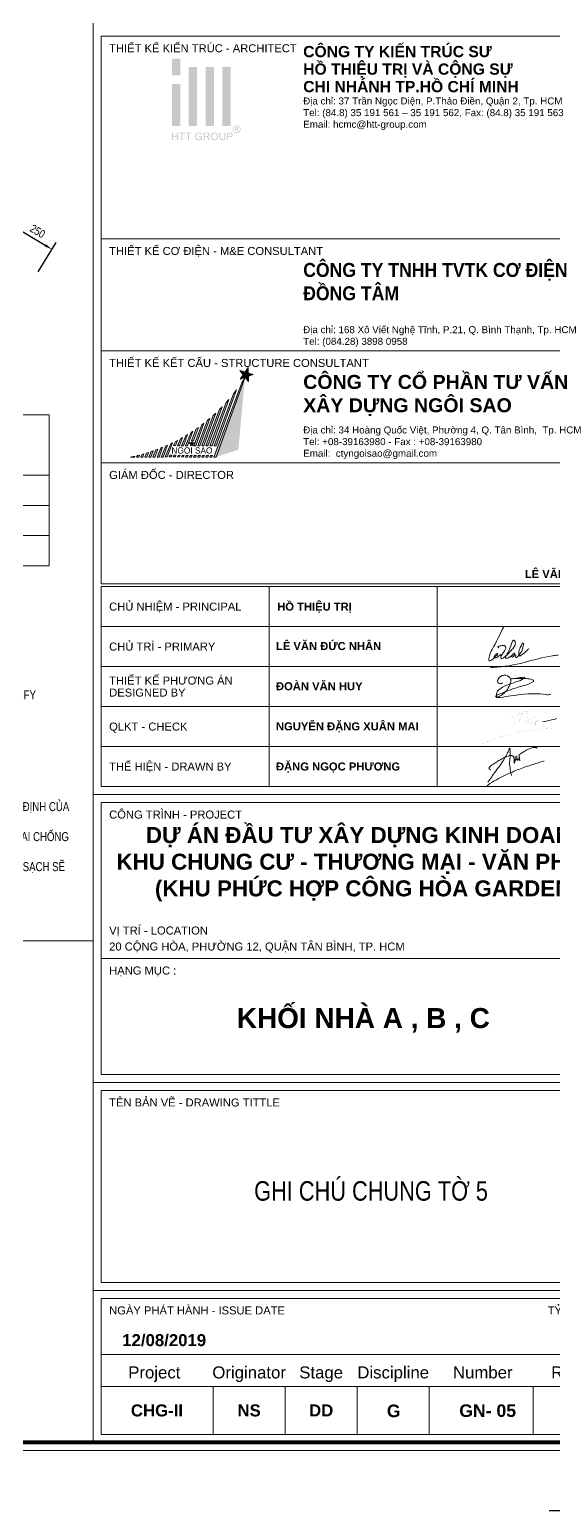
# Model space of a CAD drawing. Header units: millimetres. Extents: x -88960 to 836140, y 175458 to 320791.
# Drawn here: x 314553 to 327642, y 175458 to 212486 of the extents above; entities that cross this region are included whole.
import ezdxf
from ezdxf.enums import TextEntityAlignment as Align

# ---------------------------------------------------------------- set-up
doc = ezdxf.new("R2010")
doc.units = ezdxf.units.MM
doc.header["$LTSCALE"] = 1000
doc.layers.get('0').update_dxf_attribs({"linetype": 'CONTINUOUS'})
doc.layers.get('DEFPOINTS').update_dxf_attribs({"linetype": 'CONTINUOUS'})
for name, color, linetype, lineweight in [('Ap0102_dim', 145, 'CONTINUOUS', 25), ('Ap0202_T', 141, 'CONTINUOUS', 25), ('Ap0314_Kh', 253, 'CONTINUOUS', 15), ('Ap0402_Reinf.S', 6, 'CONTINUOUS', 35), ('CHG_XX_Khung ten$0$TEXT', 7, 'CONTINUOUS', 15)]:
    doc.layers.add(name, color=color, linetype=linetype, lineweight=lineweight)
doc.layers.add('CHG_XX_Khung ten$0$A1 BORDER$0$DGIONG', color=7, linetype='CONTINUOUS', lineweight=13, true_color=0x29ffff)
doc.layers.add('CHG_XX_Khung ten$0$A1 BORDER$0$STICK', color=7, linetype='CONTINUOUS', lineweight=9, true_color=0xe60000)
doc.styles.add('Ap_Vni-helve', font='VHELVEN_0.TTF', dxfattribs={"width": 0.8, "height": 1})
doc.styles.add('Arial - Bold', font='arialbd.ttf', dxfattribs={"height": 2.5})
doc.styles.add('CHG_XX_Khung ten$0$A1 BORDER$0$ARIAL', font='arial.ttf')
doc.styles.add('CHG_XX_Khung ten$0$A1 BORDER$0$Arial - Bold', font='arialbd.ttf', dxfattribs={"height": 2.5})
doc.styles.add('CHG_XX_Khung ten$0$A1 BORDER$0$Star-AvoBold', font='VAVOB_0.TTF')
doc.styles.add('CHG_XX_Khung ten$0$Arial - Bold', font='arialbd.ttf')
doc.styles.add('CHG_XX_Khung ten$0$title block pccc$0$ARIAL', font='arial.ttf')
doc.styles.add('CHG_XX_Khung ten$0$title block pccc$0$Arial - Bold', font='arialbd.ttf', dxfattribs={"height": 2.5})
doc.styles.add('S-TEXT25', font='VN_VNI.shx', dxfattribs={"width": 0.85})
doc.styles.add('vn-vni', font='vn_vni.shx', dxfattribs={"width": 0.8})
doc.dimstyles.new('SDIM_100_STD', dxfattribs={"dimscale": 100, "dimtxt": 2, "dimasz": 2, "dimexe": 2, "dimexo": 1, "dimgap": 1, "dimtad": 1, "dimdec": 0, "dimtxsty": 'S-TEXT25', "dimcen": 2.5, "dimdle": 2, "dimclrd": 256, "dimclre": 256, "dimclrt": 7, "dimadec": 0, "dimazin": 0, "dimtfac": 1, "dimtdec": 0, "dimtix": 1, "dimtmove": 0, "dimatfit": 3, "dimfxl": 1, "dimarcsym": 0})

# ---------------------------------------------------------------- blocks, each defined once
blk = doc.blocks.new('*D409')
at = {"layer": 'Ap0102_dim', "lineweight": -2, "transparency": 16777216}
for p, q in [((313841, 206989), (314288, 207725)), ((314355, 207450), (314942, 207094)), ((314770, 206425), (315217, 207161))]:
    blk.add_line(p, q, dxfattribs=at)
at = {"layer": 'Ap0102_dim', "transparency": 16777216}
for points in [[(314372, 207479), (314338, 207422), (314184, 207554)], [(314960, 207122), (314925, 207065), (315113, 206990)]]:
    blk.add_solid(points, dxfattribs=at)
at = {"layer": 'DEFPOINTS', "color": 0, "transparency": 16777216}
for p in [(315113, 206990), (313789, 206904), (314719, 206340)]:
    blk.add_point(p, dxfattribs=at)
at = {"layer": 'Ap0102_dim', "color": 7, "transparency": 16777216, "insert": (314752, 207443), "char_height": 200, "attachment_point": 5, "rotation": 328.74, "style": 'S-TEXT25'}
blk.add_mtext('250', dxfattribs=at)
blk = doc.blocks.new('TENBANVE100')
at = {"layer": 'Ap0314_Kh', "style": 'Ap_Vni-helve', "width": 0.8}
blk.add_attdef('TIENGANH100', text='', height=540, dxfattribs=at).set_placement((0, 507), align=Align.CENTER)
at = {"layer": 'Ap0314_Kh', "color": 243, "style": 'Ap_Vni-helve', "width": 0.8}
blk.add_attdef('TIENGVIET100', text='', height=540, dxfattribs=at).set_placement((0, -507), align=Align.CENTER)
blk = doc.blocks.new('CHG_XX_Khung ten$0$A1 BORDER$0$HTT-Logo')
at = {"true_color": 0x134fb3}
h = blk.add_hatch(color=154, dxfattribs=at)
h.paths.add_polyline_path([(3, 29.1), (0, 29.1), (0, 23.1), (3, 23.1)])
h.paths.add_polyline_path([(3, 20.1), (0, 20.1), (0, 5.1), (3, 5.1)])
h.paths.add_polyline_path([(9, 26.1), (6, 26.1), (6, 5.1), (9, 5.1)])
h.paths.add_polyline_path([(15, 26.1), (12, 26.1), (12, 5.1), (15, 5.1)])
h.paths.add_polyline_path([(21, 26.1), (18, 26.1), (18, 5.1), (21, 5.1)])
h.paths.add_polyline_path([(2.12, 2.7), (1.76, 2.7), (1.76, 1.59), (0.36, 1.59), (0.36, 2.7), (0, 2.7), (0, 0), (0.36, 0), (0.36, 1.27), (1.76, 1.27), (1.76, 0), (2.12, 0)])
h.paths.add_polyline_path([(4.65, 2.7), (2.51, 2.7), (2.51, 2.38), (3.4, 2.38), (3.4, 0), (3.76, 0), (3.76, 2.38), (4.65, 2.38)])
h.paths.add_polyline_path([(6.95, 2.7), (4.81, 2.7), (4.81, 2.38), (5.7, 2.38), (5.7, 0), (6.06, 0), (6.06, 2.38), (6.95, 2.38)])
h.paths.add_polyline_path([(8.64, 1.36), (8.64, 1.41), (8.66, 1.58), (8.69, 1.75), (8.75, 1.9), (8.81, 2.03), (8.92, 2.17), (9.05, 2.28), (9.2, 2.37), (9.29, 2.39), (9.45, 2.43), (9.65, 2.44), (9.84, 2.42), (10, 2.37), (10.14, 2.29), (10.26, 2.18), (10.34, 2.03), (10.41, 1.86), (10.73, 1.95), (10.68, 2.11), (10.61, 2.26), (10.53, 2.39), (10.45, 2.47), (10.31, 2.57), (10.16, 2.65), (10.13, 2.66), (9.97, 2.71), (9.8, 2.74), (9.63, 2.75), (9.55, 2.74), (9.38, 2.73), (9.21, 2.7), (9.06, 2.65), (8.91, 2.58), (8.88, 2.56), (8.75, 2.47), (8.63, 2.36), (8.53, 2.23), (8.44, 2.07), (8.41, 1.99), (8.35, 1.84), (8.31, 1.68), (8.28, 1.51), (8.27, 1.34), (8.28, 1.26), (8.29, 1.09), (8.32, 0.92), (8.38, 0.77), (8.44, 0.62), (8.46, 0.58), (8.55, 0.44), (8.66, 0.32), (8.79, 0.21), (8.93, 0.12), (9, 0.09), (9.15, 0.03), (9.31, -0.01), (9.48, -0.04), (9.65, -0.05), (9.73, -0.04), (9.9, -0.03), (10.07, 0.01), (10.23, 0.06), (10.34, 0.11), (10.48, 0.18), (10.63, 0.27), (10.77, 0.38), (10.77, 1.38), (9.63, 1.38), (9.63, 1.06), (10.42, 1.06), (10.42, 0.56), (10.39, 0.53), (10.26, 0.45), (10.09, 0.37), (9.96, 0.32), (9.8, 0.29), (9.63, 0.28), (9.62, 0.28), (9.45, 0.29), (9.28, 0.33), (9.12, 0.4), (8.97, 0.49), (8.86, 0.61), (8.77, 0.75), (8.73, 0.85), (8.68, 1), (8.65, 1.17)])
h.paths.add_polyline_path([(13.16, 1.39), (13.28, 1.48), (13.3, 1.51), (13.39, 1.64), (13.44, 1.79), (13.46, 1.96), (13.46, 2.06), (13.42, 2.22), (13.35, 2.37), (13.31, 2.43), (13.19, 2.55), (13.05, 2.63), (13.01, 2.64), (12.87, 2.67), (12.7, 2.69), (12.5, 2.7), (11.3, 2.7), (11.3, 0), (11.66, 0), (11.66, 1.2), (12.07, 1.2), (12.11, 1.2), (12.28, 1.19), (12.44, 1.11), (12.49, 1.07), (12.62, 0.93), (12.67, 0.86), (12.77, 0.73), (12.88, 0.56), (13.23, 0), (13.68, 0), (13.21, 0.73), (13.13, 0.85), (13.03, 0.98), (12.92, 1.09), (12.86, 1.14), (12.7, 1.23), (12.86, 1.26), (13.03, 1.31)])
h.paths.add_polyline_path([(11.66, 1.51), (11.66, 2.4), (12.51, 2.4), (12.67, 2.39), (12.83, 2.35), (12.97, 2.27), (13.06, 2.13), (13.09, 1.96), (13.08, 1.87), (13.02, 1.72), (12.96, 1.64), (12.8, 1.55), (12.62, 1.52), (12.43, 1.51)], flags=16)
h.paths.add_polyline_path([(16.49, 1.43), (16.48, 1.6), (16.44, 1.77), (16.4, 1.92), (16.34, 2.07), (16.33, 2.09), (16.24, 2.23), (16.14, 2.36), (16.02, 2.47), (15.88, 2.57), (15.85, 2.59), (15.7, 2.66), (15.54, 2.71), (15.38, 2.74), (15.2, 2.75), (15.15, 2.75), (14.98, 2.73), (14.82, 2.7), (14.66, 2.64), (14.52, 2.57), (14.39, 2.48), (14.27, 2.37), (14.18, 2.26), (14.1, 2.14), (14.03, 2), (13.98, 1.84), (13.94, 1.68), (13.92, 1.5), (13.91, 1.31), (13.91, 1.29), (13.92, 1.12), (13.95, 0.96), (14, 0.8), (14.07, 0.64), (14.07, 0.62), (14.16, 0.48), (14.26, 0.35), (14.38, 0.23), (14.52, 0.14), (14.56, 0.12), (14.71, 0.04), (14.86, -0.01), (15.03, -0.04), (15.2, -0.05), (15.21, -0.05), (15.38, -0.03), (15.55, 0), (15.7, 0.05), (15.86, 0.12), (15.87, 0.13), (16.01, 0.22), (16.13, 0.33), (16.24, 0.46), (16.33, 0.61), (16.36, 0.69), (16.42, 0.84), (16.46, 1), (16.48, 1.17), (16.49, 1.35)])
h.paths.add_polyline_path([(14.28, 1.45), (14.3, 1.64), (14.34, 1.81), (14.4, 1.95), (14.47, 2.08), (14.57, 2.2), (14.73, 2.32), (14.88, 2.38), (15.04, 2.43), (15.21, 2.44), (15.38, 2.42), (15.54, 2.38), (15.69, 2.31), (15.82, 2.2), (15.93, 2.07), (16.01, 1.93), (16.04, 1.85), (16.09, 1.7), (16.12, 1.53), (16.12, 1.32), (16.11, 1.12), (16.08, 0.95), (16.03, 0.79), (15.96, 0.66), (15.86, 0.54), (15.8, 0.48), (15.67, 0.38), (15.53, 0.32), (15.37, 0.27), (15.2, 0.26), (15.12, 0.26), (14.95, 0.29), (14.8, 0.35), (14.67, 0.43), (14.54, 0.54), (14.45, 0.66), (14.37, 0.8), (14.32, 0.95), (14.29, 1.12), (14.28, 1.31)], flags=16)
h.paths.add_polyline_path([(17.31, 2.7), (16.96, 2.7), (16.96, 1.12), (16.96, 0.93), (16.98, 0.75), (17.02, 0.6), (17.06, 0.46), (17.07, 0.44), (17.15, 0.3), (17.27, 0.18), (17.4, 0.08), (17.51, 0.03), (17.67, -0.01), (17.84, -0.04), (18.02, -0.05), (18.2, -0.04), (18.37, -0.01), (18.52, 0.04), (18.66, 0.1), (18.68, 0.12), (18.81, 0.22), (18.91, 0.35), (18.99, 0.49), (19.02, 0.61), (19.06, 0.76), (19.07, 0.94), (19.08, 1.14), (19.08, 2.7), (18.72, 2.7), (18.72, 1.14), (18.72, 1.06), (18.71, 0.86), (18.68, 0.69), (18.62, 0.55), (18.55, 0.45), (18.49, 0.4), (18.36, 0.33), (18.19, 0.29), (17.99, 0.28), (17.92, 0.28), (17.75, 0.31), (17.6, 0.37), (17.46, 0.48), (17.38, 0.63), (17.34, 0.77), (17.32, 0.94), (17.31, 1.14)])
h.paths.add_polyline_path([(21.42, 1.25), (21.52, 1.34), (21.6, 1.45), (21.67, 1.59), (21.72, 1.75), (21.73, 1.92), (21.73, 1.97), (21.71, 2.13), (21.65, 2.29), (21.56, 2.44), (21.44, 2.55), (21.42, 2.56), (21.27, 2.63), (21.1, 2.67), (21.05, 2.68), (20.89, 2.7), (20.69, 2.7), (19.67, 2.7), (19.67, 0), (20.03, 0), (20.03, 1.1), (20.72, 1.1), (20.76, 1.1), (20.96, 1.11), (21.14, 1.14), (21.29, 1.19)])
h.paths.add_polyline_path([(20.03, 1.42), (20.03, 2.38), (20.72, 2.38), (20.93, 2.37), (21.06, 2.36), (21.16, 2.31), (21.28, 2.2), (21.34, 2.08), (21.37, 1.91), (21.36, 1.82), (21.31, 1.67), (21.22, 1.54), (21.09, 1.47), (20.93, 1.43), (20.73, 1.42)], flags=16)
h.paths.add_polyline_path([(23.87, 2.76), (24.01, 2.85), (24.13, 2.96), (24.24, 3.09), (24.33, 3.24), (24.35, 3.28), (24.42, 3.44), (24.47, 3.6), (24.5, 3.76), (24.51, 3.93), (24.51, 3.98), (24.49, 4.15), (24.46, 4.31), (24.4, 4.47), (24.33, 4.62), (24.29, 4.69), (24.19, 4.82), (24.08, 4.94), (23.95, 5.05), (23.81, 5.14), (23.77, 5.16), (23.61, 5.23), (23.45, 5.28), (23.29, 5.31), (23.12, 5.32), (23.08, 5.31), (22.92, 5.3), (22.76, 5.27), (22.6, 5.21), (22.44, 5.14), (22.38, 5.1), (22.24, 5.01), (22.12, 4.89), (22.01, 4.77), (21.92, 4.62), (21.89, 4.57), (21.82, 4.41), (21.77, 4.25), (21.74, 4.09), (21.73, 3.93), (21.73, 3.87), (21.75, 3.71), (21.79, 3.55), (21.84, 3.39), (21.92, 3.24), (21.95, 3.18), (22.05, 3.04), (22.16, 2.92), (22.29, 2.81), (22.43, 2.72), (22.48, 2.7), (22.64, 2.63), (22.79, 2.58), (22.96, 2.55), (23.12, 2.54), (23.18, 2.54), (23.34, 2.55), (23.5, 2.59), (23.66, 2.65), (23.82, 2.72)])
h.paths.add_polyline_path([(22.55, 2.92), (22.45, 2.98), (22.32, 3.09), (22.21, 3.21), (22.12, 3.35), (22.07, 3.44), (22.01, 3.6), (21.98, 3.76), (21.96, 3.93), (21.97, 4.03), (22, 4.19), (22.05, 4.35), (22.12, 4.51), (22.18, 4.61), (22.29, 4.73), (22.41, 4.85), (22.56, 4.94), (22.64, 4.98), (22.8, 5.04), (22.96, 5.07), (23.12, 5.09), (23.21, 5.08), (23.37, 5.06), (23.53, 5.01), (23.69, 4.94), (23.79, 4.88), (23.92, 4.77), (24.03, 4.65), (24.13, 4.51), (24.17, 4.41), (24.23, 4.25), (24.27, 4.09), (24.28, 3.93), (24.28, 3.83), (24.25, 3.67), (24.2, 3.51), (24.13, 3.35), (24.07, 3.25), (23.96, 3.13), (23.84, 3.01), (23.7, 2.92), (23.61, 2.87), (23.45, 2.81), (23.29, 2.78), (23.12, 2.77), (23.02, 2.77), (22.86, 2.8), (22.7, 2.85)], flags=16)
h.paths.add_polyline_path([(22.51, 3.16), (22.51, 4.65), (23.03, 4.65), (23.23, 4.64), (23.4, 4.62), (23.55, 4.52), (23.6, 4.47), (23.66, 4.31), (23.67, 4.25), (23.64, 4.09), (23.55, 3.96), (23.42, 3.87), (23.24, 3.82), (23.37, 3.75), (23.46, 3.64), (23.57, 3.47), (23.77, 3.16), (23.47, 3.16), (23.34, 3.39), (23.23, 3.58), (23.14, 3.7), (23.09, 3.74), (22.94, 3.79), (22.9, 3.79), (22.76, 3.79), (22.76, 3.16)], flags=0)
h.paths.add_polyline_path([(22.76, 4), (22.76, 4.45), (23.03, 4.45), (23.13, 4.45), (23.27, 4.42), (23.37, 4.35), (23.41, 4.21), (23.33, 4.06), (23.24, 4.02), (23.05, 4)], flags=0)
blk = doc.blocks.new('CHG_XX_Khung ten')
at = {"layer": 'CHG_XX_Khung ten$0$A1 BORDER$0$DGIONG'}
h = blk.add_hatch(color=256, dxfattribs=at)
h.paths.add_polyline_path([(724.94, 283.19), (724.15, 281.97), (717.19, 263.38), (717.7, 263.38)])
h.paths.add_polyline_path([(722.81, 280.17), (722.1, 279.22), (717.21, 266.21), (717.72, 266.21)], flags=17)
h.paths.add_polyline_path([(720.93, 277.8), (720.27, 277.04), (716.19, 266.22), (716.7, 266.22)])
h.paths.add_polyline_path([(719.23, 275.93), (718.6, 275.29), (715.18, 266.22), (715.69, 266.22)])
h.paths.add_polyline_path([(717.65, 274.38), (717.03, 273.81), (714.16, 266.22), (714.67, 266.22)])
h.paths.add_polyline_path([(716.14, 273.03), (715.61, 272.59), (713.15, 266.22), (713.66, 266.22)])
h.paths.add_polyline_path([(714.69, 271.86), (714.17, 271.45), (712.13, 266.23), (712.64, 266.23)])
h.paths.add_polyline_path([(713.29, 270.81), (712.76, 270.43), (711.57, 267.46), (712.07, 267.47)])
h.paths.add_polyline_path([(710.1, 266.23), (710.61, 266.24), (711.93, 269.87), (711.48, 269.56)])
h.paths.add_polyline_path([(710.61, 269.02), (710.13, 268.73), (709.08, 266.24), (709.59, 266.24)])
h.paths.add_polyline_path([(709.31, 268.26), (708.82, 267.97), (708.07, 266.24), (708.58, 266.24)])
h.paths.add_polyline_path([(708.04, 267.56), (707.54, 267.3), (707.05, 266.25), (707.56, 266.25)])
h.paths.add_polyline_path([(716.84, 263.8), (716.33, 263.8), (716.18, 263.38), (716.69, 263.38)])
h.paths.add_polyline_path([(715.67, 263.39), (715.82, 263.8), (715.32, 263.8), (715.16, 263.39)])
h.paths.add_polyline_path([(714.15, 263.39), (714.65, 263.39), (714.8, 263.8), (714.3, 263.8)])
h.paths.add_polyline_path([(713.13, 263.39), (713.64, 263.4), (713.79, 263.81), (713.28, 263.81)])
h.paths.add_polyline_path([(712.77, 263.81), (712.27, 263.81), (712.11, 263.39), (712.62, 263.4)])
h.paths.add_polyline_path([(711.25, 263.81), (711.1, 263.4), (711.61, 263.4), (711.76, 263.81)])
h.paths.add_polyline_path([(710.59, 263.4), (710.74, 263.82), (710.24, 263.82), (710.08, 263.4)])
h.paths.add_polyline_path([(709.73, 263.82), (709.22, 263.82), (709.07, 263.41), (709.57, 263.41)])
h.paths.add_polyline_path([(708.71, 263.82), (708.21, 263.82), (708.05, 263.41), (708.56, 263.41)])
h.paths.add_polyline_path([(707.54, 263.41), (707.69, 263.83), (707.19, 263.83), (707.03, 263.41)])
h.paths.add_polyline_path([(706.68, 263.83), (706.17, 263.83), (706.02, 263.42), (706.53, 263.42)])
h.paths.add_polyline_path([(705, 263.42), (705.51, 263.42), (706.79, 266.93), (706.4, 266.74)])
h.paths.add_polyline_path([(703.97, 263.37), (704.48, 263.37), (705.57, 266.36), (705.14, 266.17)])
h.paths.add_polyline_path([(704.36, 265.84), (703.91, 265.65), (702.96, 263.38), (703.46, 263.38)])
h.paths.add_polyline_path([(703.17, 265.37), (702.69, 265.19), (701.94, 263.38), (702.45, 263.38)])
h.paths.add_polyline_path([(702, 264.94), (701.5, 264.77), (700.92, 263.38), (701.43, 263.38)])
h.paths.add_polyline_path([(700.84, 264.56), (700.33, 264.4), (699.91, 263.39), (700.42, 263.39)])
h.paths.add_polyline_path([(699.7, 264.21), (699.18, 264.06), (698.89, 263.39), (699.4, 263.39)])
h.paths.add_polyline_path([(698.57, 263.9), (698.04, 263.77), (697.87, 263.38), (698.38, 263.39)])
h.paths.add_polyline_path([(697.37, 263.39), (697.45, 263.63), (696.91, 263.51), (696.35, 263.38)])
blk.add_hatch(color=256, dxfattribs=at).paths.add_polyline_path([(724.92, 283.21), (717.68, 263.38), (723.28, 265.27)])
at = {"layer": 'CHG_XX_Khung ten$0$A1 BORDER$0$STICK'}
for points in [[(723.71, 282.88), (725.74, 285.75), (725.8, 282.26), (723.67, 285.06), (727.02, 284.03)], [(725.76, 284.41), (724.96, 284.66), (724.49, 283.98), (724.99, 283.32), (725.77, 283.6)], [(711.25, 266.22), (711.64, 267.39), (712.01, 266.22), (711.02, 266.95), (712.24, 266.93)], [(711.87, 266.67), (711.78, 266.94), (711.49, 266.94), (711.4, 266.67), (711.63, 266.5)]]:
    blk.add_hatch(color=256, dxfattribs=at).paths.add_polyline_path(points)
for p, q in [((687, 577), (687, 17)), ((687, 179), (824, 179)), ((687, 107), (824, 107)), ((687, 55), (824, 55))]:
    blk.add_line(p, q)
at = {"color": 9, "linetype": 'Continuous'}
for p, q in [((731, 231), (731, 181)), ((773, 231), (773, 181))]:
    blk.add_line(p, q, dxfattribs=at)
at = {"linetype": 'Continuous'}
for p, q in [((689, 39), (822, 39)), ((716.98, 31), (716.98, 19)), ((734.98, 31), (734.98, 19)), ((752.98, 31), (752.98, 19)), ((770.98, 31), (770.98, 19)), ((797, 31), (797, 19))]:
    blk.add_line(p, q, dxfattribs=at)
blk.add_lwpolyline([(15, 579), (826, 579), (826, 15), (15, 15)], close=True)
at = {"color": 4, "linetype": 'Continuous', "const_width": 1}
blk.add_lwpolyline([(17, 577), (824, 577), (824, 17), (17, 17)], close=True, dxfattribs=at)
at = {"linetype": 'Continuous'}
for points in [[(689, 368.62), (822, 368.62), (822, 317.93), (689, 317.93)], [(689, 317.93), (822, 317.93), (822, 289.93), (689, 289.93)], [(689, 289.93), (822, 289.93), (822, 261.93), (689, 261.93)], [(689, 177), (822, 177), (822, 138), (689, 138)], [(689, 109), (822, 109), (822, 138), (689, 138)], [(689, 105), (822, 105), (822, 57), (689, 57)], [(689, 53), (822, 53), (822, 31), (689, 31)], [(822, 19), (689, 19), (689, 31), (822, 31)]]:
    blk.add_lwpolyline(points, close=True, dxfattribs=at)
at = {"color": 9, "linetype": 'Continuous'}
for points in [[(689, 261.93), (822, 261.93), (822, 231.73), (689, 231.73)], [(822, 221), (689, 221), (689, 231), (822, 231)], [(822, 211), (689, 211), (689, 221), (822, 221)], [(822, 201), (689, 201), (689, 211), (822, 211)], [(822, 191), (689, 191), (689, 201), (822, 201)], [(822, 181), (689, 181), (689, 191), (822, 191)]]:
    blk.add_lwpolyline(points, close=True, dxfattribs=at)
blk.add_lwpolyline([(822, 211), (689, 211), (822, 211)], dxfattribs=at)
at = {"color": 1}
for points in [[(785.63, 182.08), (787.56, 184.76), (789.61, 187.7), (790.35, 188.98), (790.79, 189.92), (791.06, 190.59), (791.21, 189.09), (791.18, 188.31), (791.14, 187.75), (791.09, 186.47), (791.21, 185.58), (791.42, 184.31), (791.51, 183.99), (791.51, 183.74)], [(786.29, 185.19), (785.86, 185.61), (786.06, 185.86), (787.11, 186.7), (788.17, 187.35), (789.1, 187.9), (790.12, 188.41), (790.69, 188.61), (791.04, 188.74), (791.47, 188.79), (791.73, 188.72), (791.92, 188.61), (792.08, 188.33), (792.16, 188.06), (792.21, 187.84), (792.21, 187.27), (792.2, 187.05), (792.23, 186.85), (792.39, 187.1), (792.48, 187.84), (792.46, 188.12), (792.44, 188.61), (792.46, 188.03), (792.53, 187.67), (792.73, 187.74), (792.86, 187.87), (792.9, 188.09), (792.9, 188.28), (792.87, 188.7), (792.91, 188.19), (792.93, 187.79), (792.94, 187.69), (793.11, 187.61), (793.31, 187.73), (793.45, 187.93), (793.48, 188.22), (793.48, 188.64), (793.48, 189.05), (793.48, 188.49), (793.56, 187.84), (793.63, 187.45), (793.48, 188.6), (793.51, 188.92), (794.2, 189.45), (794.72, 189.76), (795.44, 190.17), (796.2, 190.5), (796.65, 190.69), (797.26, 190.79), (797.77, 190.74), (797.95, 190.55)], [(785.43, 181.21), (786.17, 181.73), (788.31, 183), (790.34, 184), (791.77, 184.64), (795.08, 185.91), (796.87, 186.5), (799.7, 187.42)]]:
    blk.add_spline(points, degree=3, dxfattribs=at)
at = {"layer": 'CHG_XX_Khung ten$0$A1 BORDER$0$DGIONG'}
for points in [[(724.94, 283.19), (717.7, 263.38), (717.19, 263.38), (724.15, 281.97), (724.94, 283.19)], [(720.93, 277.8), (716.7, 266.22), (716.19, 266.22), (720.27, 277.04), (720.93, 277.8)], [(722.81, 280.17), (717.72, 266.21), (717.21, 266.21), (722.1, 279.22), (722.81, 280.17)], [(717.65, 274.38), (714.67, 266.22), (714.16, 266.22), (717.03, 273.81), (717.65, 274.38)], [(719.23, 275.93), (715.69, 266.22), (715.18, 266.22), (718.6, 275.29), (719.23, 275.93)], [(713.29, 270.81), (712.07, 267.47), (711.57, 267.46), (712.76, 270.43), (713.29, 270.81)], [(714.69, 271.86), (712.64, 266.23), (712.13, 266.23), (714.17, 271.45), (714.69, 271.86)], [(716.14, 273.03), (713.66, 266.22), (713.15, 266.22), (715.61, 272.59), (716.14, 273.03)], [(706.79, 266.93), (705.51, 263.42), (705, 263.42), (706.4, 266.74), (706.79, 266.93)], [(708.04, 267.56), (707.56, 266.25), (707.05, 266.25), (707.54, 267.3), (708.04, 267.56)], [(709.31, 268.26), (708.58, 266.24), (708.07, 266.24), (708.82, 267.97), (709.31, 268.26)], [(710.61, 269.02), (709.59, 266.24), (709.08, 266.24), (710.13, 268.73), (710.61, 269.02)], [(711.93, 269.87), (710.61, 266.24), (710.1, 266.23), (711.48, 269.56), (711.93, 269.87)], [(697.45, 263.63), (697.37, 263.39), (696.35, 263.38), (696.91, 263.51), (697.45, 263.63)], [(698.57, 263.9), (698.38, 263.39), (697.87, 263.38), (698.04, 263.77), (698.57, 263.9)], [(699.7, 264.21), (699.4, 263.39), (698.89, 263.39), (699.18, 264.06), (699.7, 264.21)], [(700.84, 264.56), (700.42, 263.39), (699.91, 263.39), (700.33, 264.4), (700.84, 264.56)], [(702, 264.94), (701.43, 263.38), (700.92, 263.38), (701.5, 264.77), (702, 264.94)], [(703.17, 265.37), (702.45, 263.38), (701.94, 263.38), (702.69, 265.19), (703.17, 265.37)], [(704.36, 265.84), (703.46, 263.38), (702.96, 263.38), (703.91, 265.65), (704.36, 265.84)], [(705.57, 266.36), (704.48, 263.37), (703.97, 263.37), (705.14, 266.17), (705.57, 266.36)]]:
    blk.add_lwpolyline(points, dxfattribs=at)
for points in [[(706.53, 263.42), (706.68, 263.83), (706.17, 263.83), (706.02, 263.42)], [(707.54, 263.41), (707.69, 263.83), (707.19, 263.83), (707.03, 263.41)], [(708.56, 263.41), (708.71, 263.82), (708.21, 263.82), (708.05, 263.41)], [(709.57, 263.41), (709.73, 263.82), (709.22, 263.82), (709.07, 263.41)], [(710.59, 263.4), (710.74, 263.82), (710.24, 263.82), (710.08, 263.4)], [(711.61, 263.4), (711.76, 263.81), (711.25, 263.81), (711.1, 263.4)], [(712.62, 263.4), (712.77, 263.81), (712.27, 263.81), (712.11, 263.39)], [(713.64, 263.4), (713.79, 263.81), (713.28, 263.81), (713.13, 263.39)], [(714.65, 263.39), (714.8, 263.8), (714.3, 263.8), (714.15, 263.39)], [(715.67, 263.39), (715.82, 263.8), (715.32, 263.8), (715.16, 263.39)], [(716.69, 263.38), (716.84, 263.8), (716.33, 263.8), (716.18, 263.38)]]:
    blk.add_lwpolyline(points, close=True, dxfattribs=at)
at = {"layer": 'CHG_XX_Khung ten$0$A1 BORDER$0$STICK'}
for p, q in [((723.71, 282.88), (725.74, 285.75)), ((725.74, 285.75), (725.8, 282.26)), ((723.67, 285.06), (727.02, 284.03)), ((725.8, 282.26), (723.67, 285.06)), ((727.02, 284.03), (723.71, 282.88)), ((711.02, 266.95), (712.24, 266.93)), ((712.01, 266.22), (711.02, 266.95)), ((712.24, 266.93), (711.25, 266.22)), ((711.64, 267.39), (712.01, 266.22))]:
    blk.add_line(p, q, dxfattribs=at)
at = {"layer": 'CHG_XX_Khung ten$0$TEXT', "color": 1}
blk.add_lwpolyline([(801.29, 204.04, -0.124137), (800.16, 204.02, 0.028888), (797.25, 204.19, 0.026156), (793.98, 204.04, 0.007061), (788.86, 203.28, -0.091769), (787.85, 203.27, -0.25841), (787.51, 203.62, -0.039719), (788.28, 204, -0.004242), (791.23, 205.18, -0.019244), (794.8, 206.31, 0.094204), (797.02, 207.28, 0.504882), (796.98, 207.63, 0.07616), (796.3, 207.87, 0.041135), (794.97, 208.03, 0.034641), (791.34, 207.9, 0.01407), (792.8, 208.12, 0.003668), (794.71, 208.36, -0.800617), (794.79, 208.18, -0.093248), (793.21, 207.32, 0.020479), (791.05, 206.59, 0.096842), (788.38, 205.18, 0.259163), (787.77, 203.63, 0.564182), (788.17, 203.39, 0.087383), (789.69, 204.36, 0.156422), (791.35, 207.23, 0.228987), (790.91, 208.45, 0.272068), (789.19, 208.76, 0.293527), (788.08, 207.43, 0.171419), (788.25, 206.94, 0.281707), (788.69, 206.7, 0.217513), (789.34, 206.92)], format="xyb", dxfattribs=at)
at = {"layer": 'CHG_XX_Khung ten$0$TEXT', "color": 1, "const_width": 0.0121}
for points in [[(791.6, 198.34, 0.143835), (794.1, 199.89, -0.075685), (793.5, 197.02, -0.172299), (794.95, 199.92, -0.299798), (795.6, 198.96, -0.170508), (795.36, 197.75, 0.168316), (795.11, 197.03)], [(791.95, 196.04, -0.054469), (792.33, 197.1, 0.103257), (792.78, 199.38)], [(797.47, 197.92, 0.401177), (797.3, 198.32, 0.483935), (795.9, 197.43, 0.196997), (796.02, 196.61, 0.296639), (796.38, 196.53, 0.183057), (797.12, 197.39)], [(797.48, 198.09, 0.142769), (797.07, 197.1, 0.220826), (797.29, 196.56, 0.106687), (798.07, 198.16, 0.181562), (797.64, 197.4, -0.039872), (797.25, 196.09, -0.060225), (798.09, 197.69, 0.017174), (797.52, 196.45, -0.149286), (799.3, 197.16)], [(806.31, 195.73, -0.026807), (805.12, 195.66, 0.027369), (800.25, 195.52, 0.022423), (795.26, 194.89, 0.038275), (791.04, 194.04, 0.053272), (785.95, 192.37, 0.118692), (783.44, 190.96)]]:
    blk.add_lwpolyline(points, format="xyb", dxfattribs=at)
at = {"layer": 'CHG_XX_Khung ten$0$TEXT', "color": 1}
blk.add_arc((793.37, 230.45), 33.81, 280.1185, 286.3373, dxfattribs=at)
for points in [[(789.62, 220.97), (786.72, 215.31), (785.87, 213.03), (785.94, 212.46), (786.42, 212.53), (787.18, 213.24), (787.77, 213.73), (788.12, 214.16), (788.07, 214.29), (787.94, 214.27), (787.28, 213.56), (787.2, 213.33), (787.26, 213.21), (787.44, 213.16), (787.7, 213.23), (788.87, 214.02)], [(788.4, 215.73), (788.18, 215.82), (788.21, 216), (788.32, 216.07), (788.7, 216.16), (789.23, 216.24), (789.76, 216.24), (790.01, 216.08), (790.1, 215.79), (790.05, 215.41), (788.96, 213.65), (788.88, 213.4), (788.88, 213.13), (789, 213.02), (789.17, 213.01), (789.51, 213.17), (790.77, 214.27), (791.67, 215.27), (792.3, 216.07), (792.5, 216.66), (792.49, 217.11), (792.33, 217.45), (792.13, 217.58), (791.94, 217.52), (791.73, 217.16), (790.12, 213.5), (790.04, 213.21), (790.14, 213.12), (791.53, 213.7), (792.32, 214.06), (792.42, 214.24), (792.36, 214.39), (792.17, 214.35), (791.86, 214.12), (791.68, 213.82), (791.57, 213.47), (791.67, 213.35), (791.96, 213.42), (792.51, 213.89), (792.61, 213.78), (792.55, 213.52), (792.61, 213.3), (792.77, 213.25), (793.05, 213.46), (794.1, 214.86), (794.42, 215.85), (794.57, 216.45), (794.53, 216.83), (794.42, 216.89), (794.27, 216.8), (794.14, 216.57), (793.62, 215.47), (793.41, 214.74), (793.36, 214.18), (793.41, 213.82), (793.56, 213.67), (793.77, 213.71), (794.19, 213.99), (795.35, 214.98), (795.89, 215.51)], [(786.22, 211.12), (786.28, 210.87), (786.71, 210.78), (801.78, 213.69), (803.18, 213.88)]]:
    blk.add_spline(points, degree=3, dxfattribs=at)
at = {"layer": 'DEFPOINTS', "color": 1, "ltscale": 2}
blk.add_lwpolyline([(800.94, 0), (841, 0), (841, 40)], dxfattribs=at)
at = {"xscale": 0.7, "yscale": 0.7, "zscale": 0.7}
blk.add_blockref('CHG_XX_Khung ten$0$A1 BORDER$0$HTT-Logo', (706.68, 342.64), dxfattribs=at)
for s, height, style, p in [('THIẾT KẾ KIẾN TRÚC - ARCHITECT', 2, 'CHG_XX_Khung ten$0$A1 BORDER$0$ARIAL', (691, 365.62)), ('THIẾT KẾ CƠ ĐIỆN - M&E CONSULTANT', 2, 'CHG_XX_Khung ten$0$A1 BORDER$0$ARIAL', (691, 314.93)), ('THIẾT KẾ KẾT CẤU - STRUCTURE CONSULTANT', 2, 'CHG_XX_Khung ten$0$A1 BORDER$0$ARIAL', (691, 286.93)), ('GIÁM ĐỐC - DIRECTOR', 2, 'CHG_XX_Khung ten$0$title block pccc$0$ARIAL', (691, 258.93)), ('CHỦ NHIỆM - PRINCIPAL', 2, 'CHG_XX_Khung ten$0$title block pccc$0$ARIAL', (691, 226)), ('HỒ THIỆU TRỊ', 2, 'CHG_XX_Khung ten$0$title block pccc$0$Arial - Bold', (733, 226)), ('CHỦ TRÌ - PRIMARY', 2, 'CHG_XX_Khung ten$0$title block pccc$0$ARIAL', (691, 216)), ('LÊ VĂN ĐỨC NHÂN', 2.0073, 'CHG_XX_Khung ten$0$Arial - Bold', (732.68, 216.13)), ('THIẾT KẾ PHƯƠNG ÁN', 2, 'CHG_XX_Khung ten$0$title block pccc$0$ARIAL', (691, 207.5)), ('ĐOÀN VĂN HUY', 2.0073, 'CHG_XX_Khung ten$0$Arial - Bold', (732.68, 206.09)), ('DESIGNED BY', 2, 'CHG_XX_Khung ten$0$title block pccc$0$ARIAL', (691, 204.5)), ('QLKT - CHECK', 2, 'CHG_XX_Khung ten$0$title block pccc$0$ARIAL', (691, 196)), ('NGUYỄN ĐẶNG XUÂN MAI', 2.0073, 'CHG_XX_Khung ten$0$Arial - Bold', (732.68, 196.05)), ('THỂ HIỆN - DRAWN BY', 2, 'CHG_XX_Khung ten$0$title block pccc$0$ARIAL', (691, 186)), ('ĐẶNG NGỌC PHƯƠNG', 2.0073, 'CHG_XX_Khung ten$0$Arial - Bold', (732.68, 186.02)), ('CÔNG TRÌNH - PROJECT', 2, 'CHG_XX_Khung ten$0$A1 BORDER$0$ARIAL', (691, 174)), ('VỊ TRÍ - LOCATION', 2, 'CHG_XX_Khung ten$0$A1 BORDER$0$ARIAL', (691, 145)), ('20 CỘNG HÒA, PHƯỜNG 12, QUẬN TÂN BÌNH, TP. HCM', 2, 'CHG_XX_Khung ten$0$A1 BORDER$0$ARIAL', (691, 141)), ('HẠNG MỤC :', 2, 'CHG_XX_Khung ten$0$A1 BORDER$0$ARIAL', (691, 135)), ('TÊN BẢN VẼ - DRAWING TITTLE', 2, 'CHG_XX_Khung ten$0$A1 BORDER$0$ARIAL', (691, 102)), ('NGÀY PHÁT HÀNH - ISSUE DATE', 2, 'CHG_XX_Khung ten$0$A1 BORDER$0$ARIAL', (691, 50))]:
    blk.add_text(s, height=height, dxfattribs=dict(style=style)).set_placement(p, align=Align.MIDDLE_LEFT)
for s, height, style, p in [('LÊ VĂN ĐỨC NHÂN', 2.0073, 'CHG_XX_Khung ten$0$Arial - Bold', (821.19, 234.17)), ('TỶ LỆ - SCALE', 2, 'CHG_XX_Khung ten$0$A1 BORDER$0$ARIAL', (820, 50))]:
    blk.add_text(s, height=height, dxfattribs=dict(style=style)).set_placement(p, align=Align.MIDDLE_RIGHT)
for s, style, p in [('12/08/2019', 'CHG_XX_Khung ten$0$A1 BORDER$0$Arial - Bold', (704.75, 42.57)), ('Project', 'CHG_XX_Khung ten$0$A1 BORDER$0$ARIAL', (702.28, 34.5)), ('Originator', 'CHG_XX_Khung ten$0$A1 BORDER$0$ARIAL', (725.98, 34.5)), ('Stage', 'CHG_XX_Khung ten$0$A1 BORDER$0$ARIAL', (743.98, 34.5)), ('Discipline', 'CHG_XX_Khung ten$0$A1 BORDER$0$ARIAL', (761.98, 34.5)), ('Number', 'CHG_XX_Khung ten$0$A1 BORDER$0$ARIAL', (784.37, 34.5)), ('Revision', 'CHG_XX_Khung ten$0$A1 BORDER$0$ARIAL', (809.5, 34.5)), ('CHG-II', 'CHG_XX_Khung ten$0$A1 BORDER$0$Arial - Bold', (702.94, 25)), ('NS', 'CHG_XX_Khung ten$0$A1 BORDER$0$Arial - Bold', (725.98, 25)), ('DD', 'CHG_XX_Khung ten$0$A1 BORDER$0$Arial - Bold', (743.98, 25))]:
    blk.add_text(s, height=3, dxfattribs=dict(style=style)).set_placement(p, align=Align.MIDDLE_CENTER)
at = {"ltscale": 10, "insert": (739.49, 366.19), "char_height": 2.8, "width": 76.248, "attachment_point": 1, "line_spacing_factor": 0.938532, "style": 'CHG_XX_Khung ten$0$A1 BORDER$0$Arial - Bold'}
blk.add_mtext('CÔNG TY KIẾN TRÚC SƯ\\PHỒ THIỆU TRỊ VÀ CỘNG SỰ\\PCHI NHÁNH TP.HỒ CHÍ MINH', dxfattribs=at)
at = {"ltscale": 10}
for s, insert, char_height, width, attachment_point, style in [('Địa chỉ: 37 Trần Ngọc Diện, P.Thảo Điền, Quận 2, Tp. HCM\\PTel: (84.8) 35 191 561 – 35 191 562, Fax: (84.8) 35 191 563\\PEmail: hcmc@htt-group.com', (739.49, 345.2), 1.75, 83.001, 7, 'CHG_XX_Khung ten$0$A1 BORDER$0$ARIAL'), ('{\\W0.9;CÔNG TY TNHH TVTK CƠ ĐIỆN \\PĐỒNG TÂM}', (739.49, 311.93), 3.5, 76.248, 1, 'CHG_XX_Khung ten$0$A1 BORDER$0$Arial - Bold'), ('\\pt8.75;Địa chỉ: 168 Xô Viết Nghệ Tĩnh, P.21, Q. Bình Thạnh, Tp. HCM \\P\\ptz;Tel: (084.28) 3898 0958', (739.49, 290.93), 1.75, 83.001, 7, 'CHG_XX_Khung ten$0$A1 BORDER$0$ARIAL'), ('CÔNG TY CỔ PHẦN TƯ VẤN \\PXÂY DỰNG NGÔI SAO', (739.49, 283.93), 3.5, 76.248, 1, 'CHG_XX_Khung ten$0$A1 BORDER$0$Arial - Bold'), ('Địa chỉ: 34 Hoàng Quốc Việt, Phường 4, Q. Tân Bình,  Tp. HCM\\PTel: +08-39163980 - Fax : +08-39163980 \\PEmail:  ctyngoisao@gmail.com', (739.49, 262.93), 1.75, 83.001, 7, 'CHG_XX_Khung ten$0$A1 BORDER$0$ARIAL')]:
    blk.add_mtext(s, dxfattribs=dict(at, insert=insert, char_height=char_height, width=width, attachment_point=attachment_point, style=style))
at = {"attachment_point": 2, "style": 'CHG_XX_Khung ten$0$A1 BORDER$0$Arial - Bold'}
for s, insert, char_height, width in [('DỰ ÁN ĐẦU TƯ XÂY DỰNG KINH DOANH\\PKHU CHUNG CƯ - THƯƠNG MẠI - VĂN PHÒNG\\P(KHU PHỨC HỢP CÔNG HÒA GARDEN)', (755.4, 170.88), 4, 159.8745), ('KHỐI NHÀ A , B , C', (754.52, 125.61), 5, 104.1229)]:
    blk.add_mtext(s, dxfattribs=dict(at, insert=insert, char_height=char_height, width=width))
at = {"layer": 'CHG_XX_Khung ten$0$A1 BORDER$0$STICK', "style": 'CHG_XX_Khung ten$0$A1 BORDER$0$Star-AvoBold', "width": 1}
blk.add_text('NGOI SAO', height=1.547, dxfattribs=at).set_placement((706.57, 264.27))

msp = doc.modelspace()

# ---------------------------------------------------------------- linework, layer by layer
at = {"layer": 'Ap0314_Kh'}
for p, q in [((307907.21969, 201344.71119), (315042.37059, 201344.71119)), ((307907.21969, 200588.63087), (315042.37059, 200588.63087)), ((307907.21969, 199832.55054), (315042.37059, 199832.55054)), ((288028.72141, 177157.91732), (316140.41732, 177157.91732))]:
    msp.add_line(p, q, dxfattribs=at)
msp.add_lwpolyline([(288028.72141, 213359.41216), (316140.41732, 213359.41216), (316140.41732, 189697.21417), (288028.72141, 189697.21417)], close=True, dxfattribs=at)
msp.add_lwpolyline([(315042.37059, 199076.47022), (307907.21969, 199076.47022), (307907.21969, 202856.87184), (315042.37059, 202856.87184), (315042.37059, 199076.47022)], dxfattribs=at)

# ---------------------------------------------------------------- block references
at = {"layer": 'Ap0402_Reinf.S'}
ref = msp.add_blockref('TENBANVE100', (323084.64986, 183659.65809), dxfattribs=dict(at, xscale=0.9009, yscale=0.9009, zscale=0.9009))
ref.add_attrib('TIENGVIET100', 'GHI CHUÙ CHUNG TÔØ 5', dxfattribs={"layer": 'Ap0314_Kh', "color": 243, "height": 486.486, "style": 'Ap_Vni-helve', "width": 0.8}).set_placement((323084.64986, 183202.64402), align=Align.CENTER)

# ---------------------------------------------------------------- texts
at = {"color": 1, "style": 'Arial - Bold'}
for s, p in [('G', (323651.82612, 177946.46612)), ('GN- 05', (325999.21099, 177951.61414))]:
    msp.add_text(s, height=315.315, dxfattribs=at).set_placement(p, align=Align.MIDDLE_CENTER)
at = {"layer": 'Ap0202_T', "style": 'vn-vni', "width": 0.8}
msp.add_text('2. AREA NEED TO ARRANGE SUPPORT-BAR SYSTEM IS AREA THAT INCLUDE FROM POSITION SATISFY ', height=225.225, dxfattribs=at).set_placement((302621.08457, 195737.73654))
at = {"layer": 'Ap0202_T', "insert": (302646.82457, 193545.23507), "char_height": 225.225, "width": 13016.712835, "attachment_point": 1, "style": 'vn-vni'}
msp.add_mtext('{\\fVNI-Helve|b0|i0|c0|p2;\\LGHI CHUÙ:}\\P1. NHAØ THAÀU PHAÛI KIEÅM TRA SÖÏ TÖÔNG XÖÙNG VAØ COÙ TRAÙCH NHIEÄM XEM XEÙT, CÖÔØNG ÑOÄ, ÑOÄ OÅN ÑÒNH CUÛA HEÄ THANH CHOÁNG  KHI CHOÁNG ÑÔÕ CAÙC LÖÔÙI THEÙP TREÂN.\\P2. KHU VÖÏC BOÁ TRÍ HEÄ THANH CHOÁNG ÑÖÔÏC TÍNH TÖØ KHU VÖÏC ÑAÕ BOÁ TRÍ HEÄ GIA CÖÔØNG THEÙP ÑAI CHOÁNG CHOÏC THUÛNG ÑEÁN MEÙP BIEÂN CUÛA ÑAØI COÏC\\P3. ÑOÁI VÔÙI NHÖÕNG CAÁU KIEÄN ÑÖÔÏC ÑOÅ BEÂ TOÂNG THAØNH 2 LAÀN THÌ TRÖÔÙC KHI ÑOÅ Õ PHAÛI VEÄ SINH SAÏCH SEÕ VAØ QUEÙT SIKA LIEÂN KEÁT TAÏI MAËT TIEÁP GIAÙP GIÖÕA BEÂ TOÂNG MÔÙI VAØ BEÂ TOÂNG CUÕ.', dxfattribs=at)

# ---------------------------------------------------------------- dimensions: what is measured, and where the dimension line sits
at = {"layer": 'Ap0102_dim'}
dim = msp.add_linear_dim(base=(315113.34824, 206990.01448), p1=(313789.08602, 206903.89629), p2=(314718.54683, 206339.65782), angle=328.740001332, text='250', dimstyle='SDIM_100_STD', dxfattribs=at)
dim.commit()
dim.dimension.update_dxf_attribs({"geometry": '*D409', "text_midpoint": (314752.40103, 207443.09584)})

# ---------------------------------------------------------------- next in the draw order: block references
at = {"layer": 'Ap0314_Kh', "xscale": 100, "yscale": 100, "zscale": 100}
msp.add_blockref('CHG_XX_Khung ten', (247440.48602, 175457.91904), dxfattribs=at)

doc.saveas('drawing.dxf')
